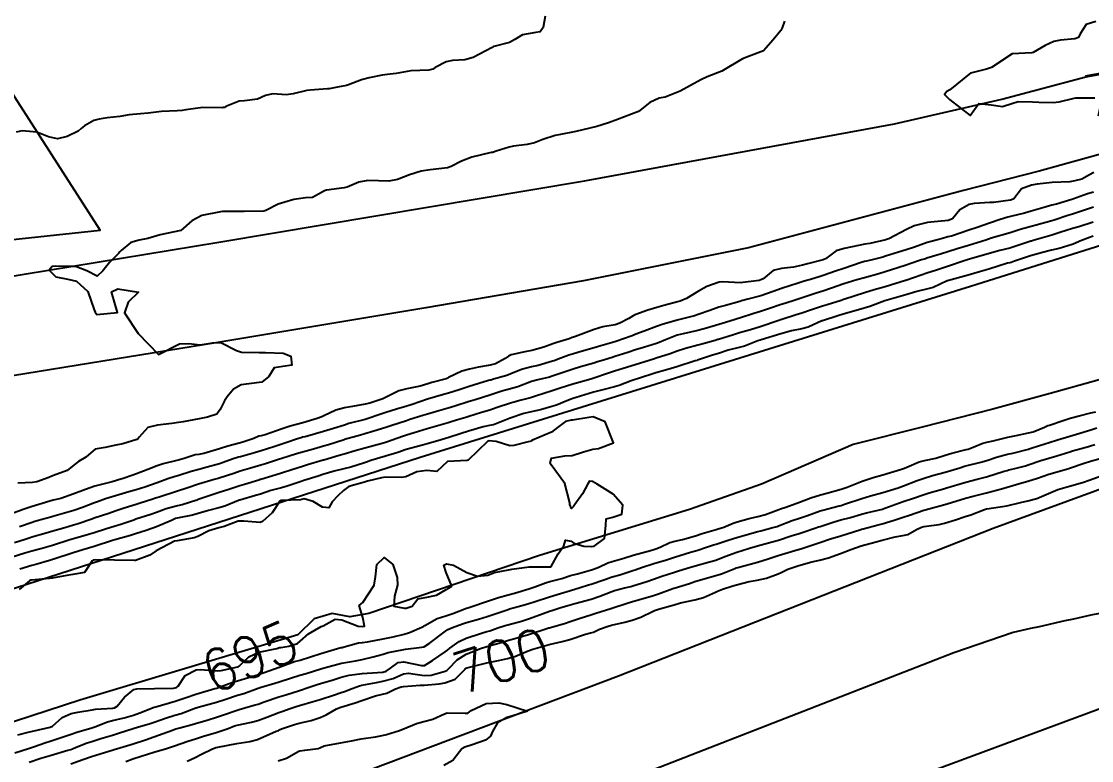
# Model space of a CAD drawing. Header units: metres. Extents: x 298520 to 308411, y 7433745 to 7450750.
# Drawn here: x 305708.8 to 305812, y 7435766.8 to 7435838.2 of the extents above; entities that cross this region are included whole.
import ezdxf
from ezdxf.enums import TextEntityAlignment as Align

# ---------------------------------------------------------------- set-up
doc = ezdxf.new("R2010")
doc.units = ezdxf.units.M
doc.header["$LTSCALE"] = 10
for name, color, linetype in [('Area Verde e Lazer', 94, 'Continuous'), ('Cotas', 45, 'Continuous'), ('Curvas de Nivel 1m', 11, 'Continuous'), ('Curvas de Nivel 5m', 15, 'Continuous'), ('Hidrografia', 140, 'Continuous'), ('Vias Primárias', 230, 'Continuous')]:
    doc.layers.add(name, color=color, linetype=linetype)
doc.styles.add('Style-STANDARD', font='STANDARD.shx')

msp = doc.modelspace()

# ---------------------------------------------------------------- linework, layer by layer
at = {"layer": 'Area Verde e Lazer', "elevation": 702.91}
msp.add_lwpolyline([(305644.94, 7435816.55), (305654.62, 7435816.33), (305663.85, 7435814.96), (305677.85, 7435813.83), (305693.83, 7435815.61), (305716.4, 7435818.03), (305701.3, 7435841.55), (305664.92, 7435880.08), (305628.77, 7435919.2)], dxfattribs=at)
at = {"layer": 'Curvas de Nivel 1m', "flags": 128}
for points, elevation in [([(305759.34, 7435838.67), (305759.15, 7435837.57), (305758.84, 7435837.15), (305758.42, 7435837.09), (305757.14, 7435836.87), (305756.4, 7435836.41), (305755.9, 7435836.12), (305754.39, 7435835.74), (305754.32, 7435835.7), (305754.21, 7435835.63), (305752.38, 7435834.68), (305751.58, 7435834.47), (305750.38, 7435834.39), (305749.79, 7435834.27), (305748.72, 7435833.7), (305748.5, 7435833.57), (305748.37, 7435833.51), (305748.12, 7435833.45), (305746.37, 7435833.38), (305744.97, 7435833.14), (305744.37, 7435833.08), (305743.6, 7435832.99), (305742.36, 7435832.71), (305741.63, 7435832.52), (305740.36, 7435832.05), (305740.17, 7435831.99), (305739.31, 7435831.81), (305738.5, 7435831.67), (305738.35, 7435831.65), (305736.67, 7435831.52), (305736.35, 7435831.48), (305735.04, 7435831.16), (305734.34, 7435831.09), (305733.05, 7435831.18), (305732.34, 7435831.01), (305731.59, 7435830.66), (305730.33, 7435830.51), (305729.81, 7435830.45), (305728.52, 7435829.94), (305728.39, 7435829.87), (305728.32, 7435829.84), (305728.21, 7435829.83), (305726.32, 7435829.84), (305724.68, 7435829.62), (305724.32, 7435829.56), (305723.84, 7435829.52), (305722.32, 7435829.47), (305721.04, 7435829.31), (305720.31, 7435829.25), (305719.22, 7435829.15), (305718.31, 7435829), (305717.08, 7435828.85), (305716.31, 7435828.74), (305715.8, 7435828.6), (305714.9, 7435828.1), (305714.59, 7435827.82), (305714.3, 7435827.57), (305713.22, 7435827.06), (305712.29, 7435826.83), (305711.43, 7435827.01), (305710.3, 7435827.48), (305708.88, 7435827.59), (305708.3, 7435827.46)], 702), ([(305782.43, 7435838.18), (305782.19, 7435837.54), (305782.06, 7435837.3), (305781.32, 7435836.4), (305780.39, 7435835.32), (305778.94, 7435834.78), (305778.38, 7435834.55), (305776.37, 7435833.37), (305774.95, 7435832.8), (305774.36, 7435832.52), (305772.35, 7435831.42), (305770.92, 7435830.86), (305770.34, 7435830.74), (305769.43, 7435830.35), (305768.32, 7435829.46), (305766.32, 7435828.71), (305765.43, 7435828.38), (305764.31, 7435828.02), (305762.3, 7435827.54), (305760.64, 7435827.22), (305760.3, 7435827.14), (305759.1, 7435826.76), (305758.29, 7435826.44), (305757.61, 7435826.27), (305756.28, 7435826.12), (305755.85, 7435826.04), (305754.59, 7435825.63), (305754.36, 7435825.54), (305754.27, 7435825.52), (305754.13, 7435825.5), (305752.27, 7435825.07), (305751.26, 7435824.68), (305750.26, 7435824.15), (305749.9, 7435824.04), (305748.25, 7435823.85), (305747.38, 7435823.71), (305746.25, 7435823.37), (305745.09, 7435822.89), (305744.24, 7435822.74), (305743.27, 7435822.79), (305742.24, 7435822.81), (305741.37, 7435822.66), (305740.24, 7435822.17), (305739.95, 7435822.09), (305738.23, 7435821.88), (305738.04, 7435821.82), (305736.88, 7435821.18), (305736.22, 7435821.15), (305735.09, 7435820.99), (305734.22, 7435820.71), (305733.58, 7435820.51), (305732.4, 7435819.9), (305732.2, 7435819.85), (305730.3, 7435819.82), (305730.2, 7435819.82), (305728.32, 7435819.82), (305728.2, 7435819.81), (305728.03, 7435819.77), (305726.2, 7435819.43), (305725.24, 7435818.93), (305724.18, 7435817.99), (305722.18, 7435817.57), (305720.99, 7435817.21), (305720.17, 7435817.05), (305719.38, 7435816.84), (305718.42, 7435816.06), (305718.3, 7435815.92), (305718.16, 7435815.77), (305717.32, 7435814.9), (305716.68, 7435814.08), (305716.13, 7435813.59), (305715.12, 7435814.1), (305714.14, 7435814.48), (305713.75, 7435814.51), (305712.14, 7435814.55), (305711.77, 7435814.51), (305711.48, 7435814.15), (305712.13, 7435813.5), (305713.3, 7435813.3), (305714.12, 7435813.1), (305715.21, 7435812.1), (305715.84, 7435810.34), (305715.91, 7435810.09), (305716.08, 7435809.89), (305718.08, 7435810.06), (305717.51, 7435812.07), (305718.12, 7435812.36), (305720.11, 7435812.04), (305719.1, 7435811.05), (305718.75, 7435810.05), (305720.06, 7435808.04), (305722.04, 7435806.02), (305724.05, 7435807.06), (305724.96, 7435807.07), (305726.05, 7435806.95), (305727.23, 7435807.13), (305728.06, 7435807.18), (305729.57, 7435806.4), (305730.05, 7435806.24), (305731.74, 7435806.21), (305732.05, 7435806.2), (305732.36, 7435806.21), (305734.05, 7435806.15), (305734.8, 7435805.86), (305734.9, 7435804.99), (305734.03, 7435804.87), (305733.18, 7435804.73), (305732.68, 7435803.89), (305732.01, 7435803.33), (305730.75, 7435803.17), (305730, 7435803.08), (305729.27, 7435802.66), (305728.65, 7435801.93), (305728.39, 7435801.53), (305727.97, 7435800.7), (305727.66, 7435800.26), (305726.77, 7435799.96), (305725.96, 7435799.79), (305724.42, 7435799.52), (305723.96, 7435799.46), (305723.32, 7435799.37), (305721.95, 7435799.21), (305721.02, 7435798.96), (305720.17, 7435798.04), (305720.06, 7435797.92), (305719.94, 7435797.81), (305718.6, 7435797.39), (305717.93, 7435797.25), (305716.89, 7435797.04), (305715.93, 7435796.89), (305715.51, 7435796.51), (305715.04, 7435796.1), (305714.32, 7435795.7), (305713.91, 7435795.38), (305713.21, 7435794.81), (305711.9, 7435794.33), (305711.76, 7435794.28), (305711.47, 7435794.14), (305710.31, 7435793.73), (305709.89, 7435793.67), (305708.45, 7435793.61)], 701), ([(305812.24, 7435821.67), (305811.66, 7435821.52), (305810.23, 7435821), (305810.13, 7435820.96), (305808.67, 7435820.54), (305808.22, 7435820.42), (305807.11, 7435820.11), (305806.22, 7435819.85), (305805.56, 7435819.67), (305804.21, 7435819.33), (305803.97, 7435819.27), (305803.23, 7435819.04), (305802.2, 7435818.7), (305800.99, 7435818.28), (305800.19, 7435818), (305798.53, 7435817.45), (305798.19, 7435817.36), (305797.98, 7435817.31), (305797.29, 7435817.12), (305796.43, 7435816.88), (305796.18, 7435816.81), (305794.95, 7435816.36), (305794.17, 7435816.12), (305793.42, 7435815.9), (305792.16, 7435815.49), (305791.92, 7435815.42), (305791.01, 7435815.19), (305790.32, 7435815.03), (305790.15, 7435814.98), (305789.82, 7435814.88), (305788.14, 7435814.32), (305787.33, 7435814.05), (305786.14, 7435813.64), (305785.85, 7435813.54), (305784.92, 7435813.26), (305784.32, 7435813.08), (305784.13, 7435813.02), (305783.75, 7435812.9), (305782.12, 7435812.37), (305781.33, 7435812.09), (305780.12, 7435811.69), (305778.87, 7435811.34), (305778.28, 7435811.18), (305778.11, 7435811.13), (305776.72, 7435810.75), (305776.1, 7435810.57), (305775.21, 7435810.27), (305774.09, 7435809.86), (305773.74, 7435809.75), (305772.45, 7435809.41), (305772.08, 7435809.32), (305770.61, 7435808.9), (305770.08, 7435808.71), (305768.88, 7435808.26), (305768.07, 7435807.97), (305767.71, 7435807.83), (305766.79, 7435807.48), (305766.25, 7435807.3), (305766.06, 7435807.24), (305764.71, 7435806.84), (305764.05, 7435806.65), (305762.82, 7435806.29), (305762.05, 7435806.09), (305761.63, 7435805.96), (305760.58, 7435805.55), (305760.19, 7435805.41), (305760.04, 7435805.36), (305758.65, 7435804.96), (305758.03, 7435804.81), (305757.06, 7435804.56), (305756.02, 7435804.16), (305755.63, 7435804), (305754.36, 7435803.63), (305754.09, 7435803.55), (305754.01, 7435803.53), (305753.87, 7435803.49), (305752.01, 7435802.94), (305751.05, 7435802.62), (305750, 7435802.28), (305749.54, 7435802.14), (305747.99, 7435801.7), (305746.5, 7435801.2), (305745.98, 7435801.04), (305744.99, 7435800.73), (305743.97, 7435800.41), (305743.48, 7435800.25), (305742.08, 7435799.78), (305741.96, 7435799.74), (305740.41, 7435799.35), (305739.96, 7435799.21), (305738.9, 7435798.86), (305737.95, 7435798.57), (305736.18, 7435798.08), (305735.94, 7435798.02), (305735.81, 7435797.98), (305735.44, 7435797.86), (305734.32, 7435797.48), (305733.94, 7435797.36), (305733.16, 7435797.11), (305731.93, 7435796.71), (305731.31, 7435796.53), (305729.93, 7435796.15), (305729.75, 7435796.1), (305729.25, 7435795.93), (305728.27, 7435795.59), (305727.92, 7435795.47), (305726.74, 7435795.13), (305725.91, 7435794.9), (305725.17, 7435794.71), (305723.9, 7435794.32), (305723.65, 7435794.24), (305722.95, 7435794), (305721.89, 7435793.64), (305720.7, 7435793.22), (305719.88, 7435792.95), (305719.17, 7435792.75), (305717.88, 7435792.38), (305716.93, 7435792.07), (305716.15, 7435791.81), (305715.87, 7435791.71), (305714.7, 7435791.26), (305713.86, 7435790.97), (305713.19, 7435790.78), (305711.85, 7435790.39), (305711.65, 7435790.33), (305711.03, 7435790.15), (305710.11, 7435789.89), (305709.84, 7435789.81), (305708.63, 7435789.38)], 699), ([(305812.22, 7435820.24), (305811.26, 7435819.91), (305810.21, 7435819.57), (305809.75, 7435819.42), (305808.44, 7435818.99), (305808.2, 7435818.91), (305806.71, 7435818.5), (305806.2, 7435818.36), (305805.15, 7435818.07), (305804.19, 7435817.77), (305802.36, 7435817.23), (305802.18, 7435817.18), (305802.1, 7435817.15), (305801.83, 7435817.06), (305800.58, 7435816.67), (305800.18, 7435816.55), (305799.06, 7435816.2), (305798.16, 7435815.91), (305797.55, 7435815.72), (305796.16, 7435815.31), (305796.02, 7435815.26), (305795.64, 7435815.14), (305794.52, 7435814.77), (305794.15, 7435814.64), (305793.36, 7435814.38), (305792.14, 7435813.98), (305791.52, 7435813.8), (305790.14, 7435813.42), (305789.41, 7435813.21), (305788.13, 7435812.82), (305786.96, 7435812.41), (305786.12, 7435812.12), (305785.46, 7435811.92), (305784.11, 7435811.47), (305783.53, 7435811.28), (305782.46, 7435810.94), (305782.11, 7435810.83), (305780.96, 7435810.45), (305780.1, 7435810.16), (305779.47, 7435809.96), (305778.09, 7435809.52), (305777.96, 7435809.48), (305777.56, 7435809.36), (305776.42, 7435809.02), (305776.08, 7435808.92), (305774.9, 7435808.56), (305774.07, 7435808.34), (305772.66, 7435808), (305772.07, 7435807.87), (305771.73, 7435807.76), (305770.94, 7435807.43), (305770.32, 7435807.17), (305770.06, 7435807.08), (305768.81, 7435806.7), (305768.05, 7435806.46), (305767.3, 7435806.22), (305766.04, 7435805.81), (305765.8, 7435805.73), (305765.05, 7435805.5), (305764.29, 7435805.26), (305764.04, 7435805.18), (305762.75, 7435804.81), (305762.03, 7435804.59), (305761.25, 7435804.33), (305760.02, 7435803.92), (305759.74, 7435803.84), (305758.62, 7435803.58), (305758.01, 7435803.4), (305756.7, 7435802.91), (305756, 7435802.7), (305755.16, 7435802.46), (305754, 7435802.1), (305752.57, 7435801.65), (305752.13, 7435801.52), (305751.99, 7435801.47), (305750.62, 7435801.03), (305749.98, 7435800.84), (305749.08, 7435800.59), (305747.97, 7435800.27), (305747.54, 7435800.13), (305746.29, 7435799.73), (305745.96, 7435799.62), (305744.53, 7435799.17), (305743.96, 7435798.98), (305742.79, 7435798.61), (305741.95, 7435798.35), (305741.51, 7435798.22), (305739.99, 7435797.8), (305739.95, 7435797.79), (305738.44, 7435797.31), (305737.94, 7435797.16), (305736.99, 7435796.89), (305735.93, 7435796.6), (305735.36, 7435796.43), (305733.92, 7435795.98), (305733.6, 7435795.87), (305732.34, 7435795.47), (305731.91, 7435795.34), (305730.81, 7435795.02), (305729.91, 7435794.74), (305729.29, 7435794.54), (305727.9, 7435794.09), (305727.78, 7435794.06), (305727.39, 7435793.95), (305725.89, 7435793.49), (305724.76, 7435793.11), (305723.88, 7435792.81), (305722.11, 7435792.25), (305721.87, 7435792.18), (305721.76, 7435792.14), (305721.4, 7435792.02), (305720.25, 7435791.65), (305719.87, 7435791.53), (305718.72, 7435791.19), (305717.86, 7435790.89), (305717.25, 7435790.67), (305715.84, 7435790.21), (305715.76, 7435790.18), (305715.52, 7435790.09), (305714.27, 7435789.67), (305713.84, 7435789.53), (305712.99, 7435789.28), (305711.83, 7435788.95), (305711.2, 7435788.78), (305709.83, 7435788.38), (305709.66, 7435788.33), (305709.18, 7435788.17), (305708.16, 7435787.83)], 698), ([(305812.2, 7435818.8), (305810.8, 7435818.35), (305810.19, 7435818.16), (305808.99, 7435817.78), (305808.19, 7435817.53), (305807.77, 7435817.41), (305806.4, 7435817.01), (305806.24, 7435816.96), (305806.18, 7435816.94), (305804.74, 7435816.46), (305804.17, 7435816.29), (305803.18, 7435816.04), (305802.16, 7435815.75), (305801.63, 7435815.6), (305800.15, 7435815.19), (305800.07, 7435815.16), (305799.86, 7435815.08), (305798.15, 7435814.51), (305797.09, 7435814.17), (305796.14, 7435813.85), (305795.61, 7435813.67), (305794.13, 7435813.16), (305794.1, 7435813.15), (305792.13, 7435812.56), (305791.06, 7435812.26), (305790.12, 7435811.98), (305788.23, 7435811.35), (305788.11, 7435811.31), (305788.06, 7435811.29), (305787.89, 7435811.23), (305786.54, 7435810.81), (305786.1, 7435810.67), (305785.03, 7435810.33), (305784.09, 7435810.01), (305783.54, 7435809.83), (305782.08, 7435809.37), (305782.03, 7435809.35), (305781.87, 7435809.3), (305780.08, 7435808.7), (305779.15, 7435808.41), (305778.07, 7435808.09), (305777.5, 7435807.92), (305776.06, 7435807.47), (305775.99, 7435807.45), (305775.72, 7435807.37), (305774.43, 7435807.01), (305774.06, 7435806.91), (305772.86, 7435806.6), (305772.05, 7435806.34), (305771.38, 7435806.09), (305770.04, 7435805.65), (305769.87, 7435805.6), (305769.37, 7435805.45), (305768.03, 7435805.03), (305766.85, 7435804.66), (305766.02, 7435804.4), (305765.34, 7435804.18), (305764.02, 7435803.73), (305763.85, 7435803.68), (305763.3, 7435803.52), (305762.01, 7435803.14), (305760.79, 7435802.76), (305760, 7435802.5), (305758.41, 7435802), (305758, 7435801.87), (305757.78, 7435801.81), (305757.01, 7435801.6), (305756.21, 7435801.39), (305755.99, 7435801.32), (305754.71, 7435800.89), (305753.98, 7435800.65), (305753.2, 7435800.41), (305751.97, 7435800.04), (305751.68, 7435799.95), (305750.77, 7435799.67), (305750.16, 7435799.48), (305749.96, 7435799.42), (305748.62, 7435799.03), (305747.95, 7435798.84), (305746.7, 7435798.47), (305745.95, 7435798.24), (305745.57, 7435798.11), (305744.56, 7435797.74), (305744.11, 7435797.58), (305743.94, 7435797.53), (305743.62, 7435797.43), (305741.93, 7435796.97), (305741.01, 7435796.72), (305739.93, 7435796.4), (305739.47, 7435796.26), (305737.97, 7435795.82), (305737.93, 7435795.81), (305736.4, 7435795.36), (305735.91, 7435795.21), (305734.88, 7435794.88), (305733.9, 7435794.57), (305733.37, 7435794.4), (305731.89, 7435793.95), (305731.85, 7435793.94), (305731.72, 7435793.9), (305730.33, 7435793.47), (305729.89, 7435793.34), (305728.81, 7435793), (305727.88, 7435792.69), (305725.96, 7435792.06), (305725.87, 7435792.03), (305725.83, 7435792.01), (305725.72, 7435791.97), (305724.33, 7435791.52), (305723.86, 7435791.4), (305722.76, 7435791.11), (305721.85, 7435790.77), (305721.3, 7435790.57), (305719.84, 7435790.11), (305719.79, 7435790.09), (305719.64, 7435790.04), (305718.3, 7435789.59), (305717.84, 7435789.44), (305716.91, 7435789.15), (305715.83, 7435788.81), (305715.28, 7435788.64), (305713.82, 7435788.22), (305713.48, 7435788.12), (305711.82, 7435787.59), (305710.69, 7435787.27), (305709.81, 7435787.04), (305709.14, 7435786.84), (305707.81, 7435786.42)], 697), ([(305812.19, 7435817.43), (305811.83, 7435817.3), (305810.9, 7435816.95), (305810.41, 7435816.73), (305810.18, 7435816.63), (305808.91, 7435816.24), (305808.17, 7435816.08), (305807.29, 7435815.87), (305806.16, 7435815.54), (305805.76, 7435815.41), (305804.6, 7435815.03), (305804.28, 7435814.9), (305804.15, 7435814.87), (305803.94, 7435814.83), (305802.14, 7435814.26), (305801.23, 7435813.98), (305800.14, 7435813.66), (305798.15, 7435813.13), (305798.13, 7435813.12), (305798.1, 7435813.11), (305796.76, 7435812.49), (305796.12, 7435812.32), (305795.18, 7435812.09), (305794.12, 7435811.78), (305792.11, 7435811.18), (305790.65, 7435810.65), (305790.1, 7435810.48), (305789.12, 7435810.19), (305788.09, 7435809.91), (305787.56, 7435809.76), (305786.08, 7435809.28), (305786.06, 7435809.27), (305786.02, 7435809.25), (305784.7, 7435808.65), (305784.08, 7435808.5), (305783.08, 7435808.29), (305782.07, 7435808), (305780.18, 7435807.44), (305780.06, 7435807.4), (305779.86, 7435807.32), (305778.56, 7435806.83), (305778.05, 7435806.7), (305776.99, 7435806.42), (305776.04, 7435806.12), (305775.48, 7435805.94), (305774.03, 7435805.47), (305773.98, 7435805.45), (305773.8, 7435805.39), (305772.03, 7435804.83), (305770.95, 7435804.51), (305770.02, 7435804.24), (305768.23, 7435803.68), (305768.01, 7435803.61), (305767.91, 7435803.58), (305767.62, 7435803.47), (305766.47, 7435803.03), (305766.01, 7435802.9), (305764.89, 7435802.62), (305764, 7435802.39), (305762.33, 7435801.87), (305762, 7435801.76), (305761.83, 7435801.71), (305761.41, 7435801.55), (305760.42, 7435801.12), (305759.98, 7435800.99), (305758.87, 7435800.69), (305757.98, 7435800.49), (305757.26, 7435800.31), (305755.97, 7435799.86), (305755.78, 7435799.8), (305755.31, 7435799.62), (305754.35, 7435799.23), (305753.96, 7435799.15), (305753.35, 7435799.03), (305751.95, 7435798.62), (305751.22, 7435798.39), (305749.95, 7435797.97), (305749.72, 7435797.91), (305748.99, 7435797.69), (305747.94, 7435797.38), (305747.5, 7435797.27), (305745.93, 7435796.83), (305745.11, 7435796.56), (305743.93, 7435796.2), (305742.53, 7435795.77), (305742.09, 7435795.61), (305741.92, 7435795.55), (305740.58, 7435795.13), (305739.91, 7435794.98), (305738.97, 7435794.75), (305737.9, 7435794.42), (305737.45, 7435794.28), (305736.04, 7435793.85), (305735.89, 7435793.8), (305734.45, 7435793.31), (305733.89, 7435793.16), (305732.88, 7435792.88), (305731.88, 7435792.55), (305731.38, 7435792.41), (305729.87, 7435791.97), (305729.83, 7435791.96), (305729.74, 7435791.92), (305728.43, 7435791.37), (305727.86, 7435791.21), (305726.87, 7435790.95), (305725.85, 7435790.66), (305725.31, 7435790.52), (305723.85, 7435790.22), (305723.67, 7435790.17), (305723.28, 7435790), (305721.84, 7435789.39), (305720.83, 7435789.03), (305719.83, 7435788.72), (305719.32, 7435788.56), (305717.82, 7435788.13), (305717.6, 7435788.06), (305715.82, 7435787.49), (305714.75, 7435787.17), (305713.81, 7435786.87), (305711.93, 7435786.26), (305711.8, 7435786.22), (305711.74, 7435786.2), (305711.52, 7435786.14), (305710.19, 7435785.76), (305709.8, 7435785.65), (305708.65, 7435785.31)], 696), ([(305708.18, 7435767.57), (305709.58, 7435768.03), (305709.68, 7435768.06), (305709.97, 7435768.16), (305711.16, 7435768.57), (305711.59, 7435768.7), (305712.44, 7435768.98), (305713.6, 7435769.37), (305714.15, 7435769.55), (305715.6, 7435769.98), (305715.89, 7435770.09), (305717.12, 7435770.56), (305717.61, 7435770.68), (305718.72, 7435770.94), (305719.62, 7435771.22), (305720.23, 7435771.43), (305721.63, 7435771.98), (305721.66, 7435771.99), (305721.77, 7435772.02), (305723.64, 7435772.56), (305724.71, 7435772.91), (305725.65, 7435773.22), (305727.48, 7435773.77), (305727.65, 7435773.82), (305727.97, 7435773.94), (305729.19, 7435774.39), (305729.66, 7435774.53), (305730.72, 7435774.85), (305731.67, 7435775.14), (305732.24, 7435775.33), (305733.68, 7435775.84), (305733.7, 7435775.85), (305733.76, 7435775.87), (305735.16, 7435776.38), (305735.69, 7435776.52), (305736.71, 7435776.82), (305737.7, 7435777.15), (305739.62, 7435777.72), (305739.7, 7435777.74), (305739.75, 7435777.75), (305739.93, 7435777.8), (305741.32, 7435778.17), (305741.71, 7435778.22), (305742.21, 7435778.27), (305743.71, 7435778.56), (305744.68, 7435778.77), (305745.72, 7435779.03), (305746.25, 7435779.19), (305747.45, 7435779.71), (305747.63, 7435779.8), (305747.73, 7435779.86), (305748.9, 7435780.52), (305749.74, 7435780.8), (305750.41, 7435781.01), (305751.75, 7435781.52), (305751.86, 7435781.55), (305752.17, 7435781.65), (305753.76, 7435782.2), (305754.83, 7435782.56), (305755.77, 7435782.82), (305756.38, 7435782.99), (305757.77, 7435783.39), (305758.33, 7435783.58), (305759.37, 7435783.98), (305759.78, 7435784.09), (305760.93, 7435784.4), (305761.79, 7435784.67), (305762.46, 7435784.86), (305763.8, 7435785.23), (305764.01, 7435785.3), (305764.5, 7435785.5), (305765.39, 7435785.91), (305765.81, 7435786.05), (305766.92, 7435786.37), (305767.81, 7435786.64), (305769.48, 7435787.11), (305769.82, 7435787.21), (305770, 7435787.26), (305770.42, 7435787.43), (305771.37, 7435787.88), (305771.83, 7435787.99), (305772.57, 7435788.15), (305773.83, 7435788.52), (305774.49, 7435788.73), (305775.84, 7435789.12), (305776.03, 7435789.18), (305776.56, 7435789.36), (305777.46, 7435789.74), (305777.85, 7435789.87), (305779, 7435790.18), (305779.86, 7435790.38), (305780.59, 7435790.58), (305781.87, 7435791.06), (305782.04, 7435791.12), (305782.56, 7435791.29), (305783.88, 7435791.77), (305784.95, 7435792.19), (305785.89, 7435792.48), (305786.49, 7435792.64), (305787.89, 7435793.03), (305788.45, 7435793.22), (305789.9, 7435793.79), (305790.96, 7435794.13), (305791.91, 7435794.4), (305793.71, 7435794.95), (305793.91, 7435795.02), (305794.01, 7435795.05), (305794.23, 7435795.15), (305795.4, 7435795.65), (305795.92, 7435795.77), (305797.03, 7435796.02), (305797.93, 7435796.3), (305798.55, 7435796.49), (305799.94, 7435796.84), (305800.13, 7435796.89), (305800.62, 7435797.07), (305801.56, 7435797.45), (305801.95, 7435797.54), (305802.56, 7435797.67), (305803.95, 7435798.03), (305804.76, 7435798.21), (305805.96, 7435798.44), (305806.41, 7435798.55), (305807.49, 7435798.99), (305807.81, 7435799.15), (305807.97, 7435799.21), (305809.3, 7435799.64), (305809.98, 7435799.86), (305810.83, 7435800.11), (305811.98, 7435800.37), (305812.44, 7435800.47)], 696), ([(305709.57, 7435766.67), (305710.68, 7435767.04), (305711.57, 7435767.32), (305713.29, 7435767.82), (305713.58, 7435767.9), (305713.73, 7435767.96), (305714.1, 7435768.1), (305715.15, 7435768.53), (305715.59, 7435768.67), (305716.47, 7435768.96), (305717.6, 7435769.29), (305718.18, 7435769.47), (305719.6, 7435769.91), (305719.7, 7435769.94), (305720.01, 7435770.04), (305721.22, 7435770.41), (305721.61, 7435770.54), (305722.7, 7435770.92), (305723.62, 7435771.2), (305724.22, 7435771.38), (305725.63, 7435771.91), (305725.68, 7435771.92), (305725.85, 7435771.97), (305727.64, 7435772.47), (305728.42, 7435772.71), (305729.64, 7435773.12), (305730.25, 7435773.31), (305731.65, 7435773.81), (305731.94, 7435773.9), (305733.26, 7435774.28), (305733.66, 7435774.41), (305734.77, 7435774.76), (305735.67, 7435775.05), (305736.28, 7435775.24), (305737.68, 7435775.69), (305737.79, 7435775.72), (305738.13, 7435775.82), (305739.69, 7435776.22), (305741.03, 7435776.45), (305741.69, 7435776.58), (305742.75, 7435776.82), (305743.7, 7435777.08), (305744.19, 7435777.25), (305745.7, 7435777.54), (305745.87, 7435777.56), (305747.17, 7435777.72), (305747.63, 7435777.79), (305747.7, 7435777.82), (305748.14, 7435778.13), (305749.72, 7435779.32), (305749.94, 7435779.46), (305750.39, 7435779.67), (305751.36, 7435780.03), (305751.73, 7435780.15), (305752.9, 7435780.47), (305753.74, 7435780.72), (305754.42, 7435780.95), (305755.75, 7435781.41), (305755.9, 7435781.46), (305756.39, 7435781.6), (305757.45, 7435781.9), (305757.76, 7435781.99), (305758.36, 7435782.18), (305759.76, 7435782.63), (305760.48, 7435782.84), (305761.77, 7435783.24), (305762.71, 7435783.53), (305763.51, 7435783.78), (305763.78, 7435783.86), (305765, 7435784.28), (305765.79, 7435784.54), (305766.52, 7435784.76), (305767.8, 7435785.17), (305768.02, 7435785.24), (305768.62, 7435785.46), (305769.81, 7435785.84), (305771.03, 7435786.21), (305771.81, 7435786.45), (305773.36, 7435786.94), (305773.82, 7435787.07), (305774.07, 7435787.14), (305774.8, 7435787.38), (305775.57, 7435787.63), (305775.83, 7435787.71), (305777.07, 7435788.12), (305777.83, 7435788.35), (305779.27, 7435788.76), (305779.84, 7435788.92), (305780.15, 7435789.01), (305781.29, 7435789.31), (305781.72, 7435789.43), (305781.85, 7435789.47), (305783.15, 7435789.98), (305783.86, 7435790.21), (305784.65, 7435790.48), (305785.87, 7435790.92), (305786.12, 7435791), (305787.08, 7435791.24), (305787.7, 7435791.4), (305787.88, 7435791.45), (305788.22, 7435791.57), (305789.88, 7435792.12), (305790.72, 7435792.36), (305791.89, 7435792.7), (305793.37, 7435793.16), (305793.89, 7435793.35), (305795.2, 7435793.84), (305795.9, 7435794.09), (305796.7, 7435794.33), (305797.91, 7435794.66), (305799.33, 7435795.09), (305799.77, 7435795.23), (305799.92, 7435795.27), (305801.36, 7435795.63), (305801.92, 7435795.8), (305802.88, 7435796.1), (305803.93, 7435796.38), (305804.46, 7435796.5), (305805.94, 7435796.89), (305806.03, 7435796.92), (305806.31, 7435797.01), (305807.54, 7435797.4), (305807.95, 7435797.53), (305808.75, 7435797.77), (305809.95, 7435798.13), (305810.59, 7435798.32), (305811.96, 7435798.75), (305812.54, 7435798.93)], 697), ([(305713.57, 7435766.52), (305714.74, 7435766.93), (305715.57, 7435767.22), (305717.24, 7435767.73), (305717.58, 7435767.82), (305717.76, 7435767.88), (305718.31, 7435768.05), (305719.28, 7435768.35), (305719.59, 7435768.45), (305720.79, 7435768.83), (305721.59, 7435769.11), (305723.37, 7435769.77), (305723.6, 7435769.85), (305723.71, 7435769.88), (305724.08, 7435769.99), (305725.27, 7435770.31), (305725.61, 7435770.41), (305726.81, 7435770.76), (305727.62, 7435771.01), (305728.32, 7435771.25), (305729.63, 7435771.7), (305729.8, 7435771.75), (305730.37, 7435771.91), (305731.35, 7435772.19), (305731.64, 7435772.28), (305732.22, 7435772.48), (305733.64, 7435772.96), (305734.32, 7435773.18), (305735.65, 7435773.6), (305735.84, 7435773.66), (305736.39, 7435773.84), (305737.34, 7435774.15), (305737.66, 7435774.26), (305738.87, 7435774.6), (305739.67, 7435774.86), (305740.42, 7435775.05), (305741.67, 7435775.23), (305742.17, 7435775.27), (305743.68, 7435775.37), (305743.98, 7435775.45), (305744.42, 7435775.74), (305745.14, 7435776.28), (305745.69, 7435776.36), (305747.41, 7435775.99), (305747.69, 7435776.01), (305748.48, 7435776.49), (305749.7, 7435777.31), (305749.91, 7435777.47), (305750.15, 7435777.68), (305751.05, 7435778.33), (305751.71, 7435778.65), (305753.19, 7435779.11), (305753.72, 7435779.28), (305753.99, 7435779.36), (305754.78, 7435779.62), (305755.48, 7435779.85), (305755.73, 7435779.93), (305757.04, 7435780.29), (305757.74, 7435780.5), (305758.54, 7435780.78), (305759.75, 7435781.23), (305759.99, 7435781.31), (305760.75, 7435781.55), (305761.52, 7435781.78), (305761.76, 7435781.84), (305762.2, 7435781.98), (305763.76, 7435782.41), (305764.59, 7435782.68), (305765.77, 7435783.14), (305766.03, 7435783.23), (305766.99, 7435783.48), (305767.61, 7435783.63), (305767.78, 7435783.68), (305769.14, 7435784.1), (305769.79, 7435784.32), (305770.6, 7435784.62), (305771.8, 7435785), (305772.11, 7435785.1), (305773.02, 7435785.4), (305773.81, 7435785.63), (305775.2, 7435785.99), (305775.81, 7435786.18), (305776.66, 7435786.51), (305777.82, 7435786.94), (305779.04, 7435787.33), (305779.83, 7435787.56), (305781.22, 7435787.92), (305781.83, 7435788.1), (305783.05, 7435788.5), (305783.84, 7435788.74), (305784.23, 7435788.87), (305785.34, 7435789.26), (305785.71, 7435789.38), (305785.85, 7435789.43), (305787.22, 7435789.87), (305787.86, 7435790.05), (305788.79, 7435790.29), (305789.86, 7435790.6), (305790.34, 7435790.73), (305791.87, 7435791.09), (305791.94, 7435791.11), (305792.11, 7435791.18), (305793.88, 7435791.82), (305794.86, 7435792.16), (305795.89, 7435792.51), (305796.36, 7435792.65), (305797.89, 7435793.09), (305797.95, 7435793.11), (305799.9, 7435793.69), (305801, 7435793.97), (305801.9, 7435794.22), (305803.62, 7435794.74), (305803.91, 7435794.83), (305804.06, 7435794.88), (305804.64, 7435795.02), (305805.66, 7435795.27), (305805.92, 7435795.35), (305807.14, 7435795.78), (305807.93, 7435796.02), (305808.68, 7435796.23), (305809.94, 7435796.63), (305810.19, 7435796.71), (305811.05, 7435796.95), (305811.75, 7435797.14), (305811.95, 7435797.2), (305812.35, 7435797.33)], 698), ([(305718.87, 7435766.74), (305719.57, 7435766.98), (305720.37, 7435767.24), (305721.58, 7435767.63), (305722.79, 7435768), (305723.59, 7435768.26), (305724.87, 7435768.69), (305725.59, 7435768.93), (305726.39, 7435769.17), (305727.6, 7435769.54), (305728.76, 7435769.93), (305729.37, 7435770.16), (305729.61, 7435770.23), (305730.99, 7435770.53), (305731.61, 7435770.7), (305732.49, 7435771.02), (305733.63, 7435771.46), (305733.92, 7435771.57), (305734.73, 7435771.86), (305735.41, 7435772.08), (305735.64, 7435772.15), (305736.96, 7435772.52), (305737.64, 7435772.73), (305739.01, 7435773.17), (305739.65, 7435773.38), (305739.96, 7435773.49), (305740.73, 7435773.79), (305741.42, 7435774.02), (305741.66, 7435774.09), (305743.05, 7435774.37), (305743.66, 7435774.47), (305744.66, 7435774.74), (305745.68, 7435775.2), (305746.14, 7435775.26), (305747.67, 7435775.02), (305748.32, 7435775.05), (305749.68, 7435775.45), (305749.84, 7435775.52), (305750.01, 7435775.68), (305750.83, 7435776.53), (305751.7, 7435777.09), (305753.1, 7435777.64), (305753.7, 7435777.83), (305755.1, 7435778.22), (305755.71, 7435778.4), (305756.63, 7435778.68), (305757.72, 7435779), (305759.5, 7435779.56), (305759.67, 7435779.62), (305759.72, 7435779.64), (305761.21, 7435780.06), (305761.73, 7435780.23), (305762.7, 7435780.56), (305763.74, 7435780.89), (305764.22, 7435781.04), (305765.66, 7435781.49), (305765.73, 7435781.51), (305765.75, 7435781.52), (305767.23, 7435782.01), (305767.76, 7435782.17), (305768.78, 7435782.47), (305769.77, 7435782.77), (305770.27, 7435782.93), (305771.64, 7435783.42), (305771.74, 7435783.46), (305771.77, 7435783.47), (305773.26, 7435783.92), (305773.78, 7435784.09), (305774.77, 7435784.4), (305775.79, 7435784.67), (305776.33, 7435784.83), (305777.62, 7435785.35), (305777.75, 7435785.41), (305777.8, 7435785.43), (305777.92, 7435785.46), (305779.81, 7435785.97), (305780.83, 7435786.29), (305781.82, 7435786.61), (305783.73, 7435787.18), (305783.82, 7435787.21), (305783.87, 7435787.22), (305784.01, 7435787.27), (305785.36, 7435787.72), (305785.83, 7435787.87), (305786.87, 7435788.21), (305787.84, 7435788.52), (305789.77, 7435789.13), (305789.84, 7435789.15), (305789.88, 7435789.16), (305790.02, 7435789.2), (305791.46, 7435789.57), (305791.85, 7435789.67), (305793.01, 7435790.01), (305793.86, 7435790.3), (305794.49, 7435790.52), (305795.87, 7435790.99), (305795.98, 7435791.02), (305796.34, 7435791.13), (305797.54, 7435791.45), (305797.88, 7435791.55), (305798.52, 7435791.74), (305799.88, 7435792.15), (305800.62, 7435792.34), (305801.89, 7435792.65), (305803.35, 7435793.04), (305803.89, 7435793.2), (305805.3, 7435793.62), (305805.9, 7435793.78), (305806.83, 7435794.08), (305807.91, 7435794.45), (305809.63, 7435794.96), (305809.85, 7435795.02), (305809.91, 7435795.04), (305811.33, 7435795.53), (305811.92, 7435795.71), (305812.87, 7435795.99)], 699), ([(305733.57, 7435766.8), (305734.38, 7435767.06), (305735.58, 7435767.73), (305735.66, 7435767.77), (305736.14, 7435767.84), (305737.42, 7435767.99), (305737.59, 7435768.04), (305738.03, 7435768.26), (305739.59, 7435768.54), (305740.65, 7435768.73), (305741.59, 7435768.91), (305742.96, 7435769.12), (305743.6, 7435769.23), (305744.02, 7435769.33), (305745.28, 7435769.73), (305745.52, 7435769.81), (305745.6, 7435769.84), (305746.93, 7435770.4), (305747.62, 7435770.58), (305748.51, 7435770.81), (305749.63, 7435771.34), (305749.89, 7435771.42), (305751.63, 7435771.4), (305751.87, 7435771.41), (305752.19, 7435771.65), (305753.64, 7435772.34), (305754.86, 7435772.4), (305755.64, 7435772.24), (305757.63, 7435771.59), (305756.11, 7435771.12), (305755.62, 7435770.97), (305754.75, 7435770.48), (305754.26, 7435769.62), (305754.05, 7435769.17), (305753.59, 7435768.78), (305752.28, 7435768.34), (305751.59, 7435768.11), (305751.29, 7435767.96), (305751.06, 7435767.67), (305750.41, 7435766.84), (305749.57, 7435766.35)], 701)]:
    msp.add_lwpolyline(points, dxfattribs=dict(at, elevation=elevation))
at = {"layer": 'Curvas de Nivel 5m', "flags": 128}
for points, elevation in [([(305812.44, 7435838.15), (305811.52, 7435837.87), (305810.95, 7435836.95), (305810.77, 7435836.61), (305810.42, 7435836.48), (305809.05, 7435836.35), (305808.41, 7435836.22), (305807.56, 7435835.85), (305806.4, 7435835.16), (305806.28, 7435835.12), (305804.39, 7435835.03), (305802.38, 7435833.73), (305801.91, 7435833.54), (305800.37, 7435833.17), (305800.22, 7435833.08), (305798.36, 7435831.56), (305798.08, 7435831.39), (305797.86, 7435831.11), (305798.35, 7435830.62), (305800.32, 7435829.08), (305801.17, 7435830.24), (305802.34, 7435830.1), (305803.44, 7435829.94), (305804.34, 7435830.25), (305804.95, 7435830.42), (305806.34, 7435830.39), (305806.96, 7435830.38), (305808.34, 7435830.35), (305808.92, 7435830.4), (305810.35, 7435830.76), (305810.53, 7435830.78), (305812.35, 7435830.78)], 700), ([(305812.26, 7435823.58), (305811.83, 7435823.37), (305811.11, 7435822.95), (305810.43, 7435822.78), (305810.25, 7435822.74), (305809.95, 7435822.67), (305808.25, 7435822.61), (305806.79, 7435822.46), (305806.25, 7435822.36), (305805.27, 7435821.99), (305804.54, 7435821.03), (305804.33, 7435820.93), (305804.23, 7435820.91), (305802.58, 7435820.7), (305802.23, 7435820.67), (305800.7, 7435820.6), (305800.22, 7435820.5), (305799.34, 7435819.97), (305798.64, 7435819.1), (305798.2, 7435818.95), (305796.53, 7435818.79), (305796.2, 7435818.75), (305794.92, 7435818.42), (305794.19, 7435818.09), (305792.47, 7435817.18), (305792.26, 7435817.1), (305792.18, 7435817.09), (305790.64, 7435816.73), (305790.17, 7435816.65), (305788.96, 7435816.42), (305788.17, 7435816.24), (305787.39, 7435816.01), (305786.37, 7435815.25), (305786.22, 7435815.18), (305786.15, 7435815.16), (305784.64, 7435814.78), (305784.15, 7435814.64), (305783.29, 7435814.43), (305782.14, 7435814.33), (305781.33, 7435814.12), (305780.35, 7435813.32), (305780.21, 7435813.24), (305780.13, 7435813.21), (305779.98, 7435813.17), (305778.13, 7435812.94), (305776.48, 7435813.02), (305776.13, 7435813), (305774.93, 7435812.58), (305774.12, 7435812.12), (305772.98, 7435811.41), (305772.36, 7435811.17), (305772.11, 7435811.1), (305770.79, 7435810.75), (305770.1, 7435810.56), (305769.25, 7435810.3), (305768.09, 7435809.87), (305767.81, 7435809.75), (305767.41, 7435809.48), (305766.53, 7435809.03), (305766.08, 7435808.89), (305764.91, 7435808.67), (305764.07, 7435808.42), (305762.27, 7435807.74), (305762.06, 7435807.69), (305761.95, 7435807.66), (305761.65, 7435807.54), (305760.45, 7435807.17), (305760.06, 7435807.04), (305759.21, 7435806.72), (305758.05, 7435806.41), (305757.36, 7435806.28), (305756.05, 7435805.97), (305755.8, 7435805.86), (305755.46, 7435805.62), (305754.53, 7435805.13), (305754.03, 7435804.99), (305752.9, 7435804.78), (305752.03, 7435804.61), (305751.28, 7435804.41), (305750.01, 7435803.78), (305749.95, 7435803.74), (305749.78, 7435803.68), (305748.4, 7435803.31), (305748.01, 7435803.19), (305747.26, 7435802.97), (305746, 7435802.71), (305745.23, 7435802.51), (305743.99, 7435801.91), (305743.66, 7435801.75), (305742.43, 7435801.33), (305741.98, 7435801.22), (305740.76, 7435801.01), (305739.98, 7435800.87), (305739.14, 7435800.64), (305737.97, 7435800.11), (305737.78, 7435800.01), (305737.33, 7435799.83), (305735.96, 7435799.42), (305734.72, 7435799.1), (305733.95, 7435798.85), (305732.32, 7435798.27), (305731.95, 7435798.18), (305731.72, 7435798.12), (305731.22, 7435797.91), (305730.27, 7435797.58), (305729.94, 7435797.49), (305728.71, 7435797.16), (305727.93, 7435796.91), (305726.42, 7435796.45), (305725.93, 7435796.37), (305725.57, 7435796.33), (305724.5, 7435795.98), (305724.05, 7435795.86), (305723.92, 7435795.83), (305722.48, 7435795.45), (305721.91, 7435795.27), (305721.02, 7435794.92), (305719.9, 7435794.49), (305719.56, 7435794.38), (305718.63, 7435794.05), (305718.07, 7435793.88), (305717.89, 7435793.83), (305717.56, 7435793.73), (305715.89, 7435793.3), (305714.98, 7435793), (305713.88, 7435792.56), (305712.6, 7435792.13), (305712.03, 7435791.98), (305711.87, 7435791.94), (305710.48, 7435791.53), (305709.86, 7435791.35), (305708.97, 7435791.05), (305707.85, 7435790.64)], 700), ([(305708.47, 7435769.3), (305709.6, 7435769.6), (305710.05, 7435769.7), (305711.6, 7435770.04), (305711.81, 7435770.14), (305712.75, 7435770.98), (305713.62, 7435771.35), (305714.24, 7435771.49), (305715.63, 7435771.73), (305715.95, 7435771.77), (305717.63, 7435771.88), (305717.78, 7435771.91), (305718.06, 7435772.06), (305718.75, 7435772.94), (305719.65, 7435773.68), (305719.94, 7435773.75), (305721.65, 7435773.78), (305723.47, 7435773.82), (305723.65, 7435773.85), (305723.76, 7435773.88), (305723.93, 7435773.99), (305724.62, 7435775.03), (305725.68, 7435775.59), (305726.04, 7435775.6), (305727.68, 7435775.49), (305728.09, 7435775.53), (305729.68, 7435775.86), (305729.73, 7435775.87), (305729.83, 7435775.92), (305730.75, 7435776.85), (305731.7, 7435777.3), (305733.46, 7435777.63), (305733.7, 7435777.72), (305733.82, 7435777.75), (305734.6, 7435777.86), (305735.43, 7435778.13), (305735.71, 7435778.35), (305736.5, 7435779.06), (305737.72, 7435779.75), (305737.91, 7435779.83), (305739.08, 7435780.47), (305739.73, 7435780.39), (305741.28, 7435779.78), (305741.72, 7435779.76), (305741.92, 7435779.78), (305741.74, 7435780.62), (305741.38, 7435781.78), (305741.58, 7435781.96), (305741.76, 7435782.09), (305742.84, 7435783.76), (305742.98, 7435784.57), (305743.1, 7435785.76), (305743.81, 7435786.42), (305744.65, 7435785.74), (305745.05, 7435784.48), (305745.09, 7435783.74), (305744.81, 7435782.69), (305744.75, 7435781.74), (305745.75, 7435781.52), (305745.94, 7435781.54), (305746.49, 7435781.72), (305747.06, 7435782.42), (305747.76, 7435782.57), (305748.85, 7435782.78), (305749.77, 7435783.33), (305750, 7435783.45), (305750.34, 7435783.67), (305749.79, 7435784.97), (305749.56, 7435785.68), (305749.8, 7435785.81), (305750.49, 7435785.67), (305751.79, 7435784.97), (305752.82, 7435784.61), (305753.79, 7435784.73), (305754.43, 7435784.99), (305755.8, 7435785.24), (305756.12, 7435785.28), (305757.8, 7435785.51), (305757.88, 7435785.52), (305759.8, 7435785.51), (305759.85, 7435785.51), (305759.92, 7435785.56), (305760.6, 7435786.76), (305761.12, 7435787.55), (305761.28, 7435788.1), (305761.83, 7435788.01), (305762.1, 7435787.81), (305763.07, 7435787.52), (305763.79, 7435787.48), (305763.82, 7435787.48), (305763.84, 7435787.49), (305764.06, 7435787.51), (305765.06, 7435788.26), (305765.2, 7435789.5), (305765.21, 7435790.14), (305765.86, 7435790.31), (305766.73, 7435790.62), (305766.82, 7435791.48), (305765.88, 7435792.55), (305764.36, 7435793.51), (305763.9, 7435793.77), (305763.61, 7435793.8), (305763.44, 7435793.52), (305762.93, 7435792.57), (305762.21, 7435791.54), (305762.07, 7435791.33), (305761.87, 7435791.15), (305761.7, 7435791.54), (305761.7, 7435791.71), (305761.23, 7435793.55), (305759.92, 7435795.35), (305759.8, 7435795.56), (305759.93, 7435796.02), (305761.23, 7435796.24), (305761.93, 7435796.28), (305763.03, 7435796.62), (305763.94, 7435796.89), (305764.49, 7435796.95), (305765.94, 7435797.49), (305765.11, 7435799.5), (305763.97, 7435800.01), (305763.53, 7435799.95), (305761.97, 7435799.69), (305761.84, 7435799.67), (305761.28, 7435799.55), (305760.53, 7435798.98), (305759.95, 7435798.51), (305758.12, 7435797.76), (305757.94, 7435797.64), (305757.91, 7435797.63), (305757.68, 7435797.59), (305756.31, 7435797.24), (305755.94, 7435797.21), (305754.61, 7435797.62), (305753.94, 7435797.67), (305753.77, 7435797.63), (305751.92, 7435795.82), (305751.81, 7435795.78), (305749.92, 7435795.68), (305748.87, 7435794.73), (305747.91, 7435794.81), (305746.95, 7435794.68), (305745.9, 7435794.22), (305745.49, 7435794.15), (305743.9, 7435794.16), (305743.54, 7435794.12), (305742.19, 7435793.78), (305741.89, 7435793.7), (305740.4, 7435793.28), (305739.88, 7435792.9), (305739.32, 7435792.37), (305738.79, 7435791.81), (305738.46, 7435791.22), (305737.86, 7435791.27), (305736.94, 7435791.83), (305736.1, 7435792.07), (305735.87, 7435792.03), (305735.73, 7435792), (305733.87, 7435791.92), (305733.73, 7435791.87), (305733.01, 7435790.72), (305732.07, 7435789.9), (305731.84, 7435789.8), (305730.27, 7435789.92), (305729.84, 7435789.94), (305729.83, 7435789.94), (305729.73, 7435789.92), (305728.37, 7435789.4), (305727.84, 7435789.28), (305726.89, 7435789.01), (305725.83, 7435788.46), (305725.47, 7435788.33), (305723.82, 7435788.03), (305723.59, 7435787.99), (305721.81, 7435787.08), (305721.19, 7435786.64), (305719.8, 7435786.13), (305719.72, 7435786.13), (305717.8, 7435786.17), (305715.92, 7435786.2), (305715.8, 7435786.18), (305715.73, 7435786.16), (305715.62, 7435786.09), (305714.91, 7435784.97), (305713.78, 7435784.77), (305713.2, 7435784.7), (305711.78, 7435784.43), (305711.52, 7435784.4), (305709.77, 7435784.24), (305709.71, 7435784.23), (305709.59, 7435784.16), (305708.61, 7435783.33)], 695), ([(305724.8, 7435766.75), (305725.57, 7435767.11), (305726.13, 7435767.41), (305727.23, 7435767.95), (305727.49, 7435768.05), (305727.58, 7435768.08), (305727.77, 7435768.13), (305729.59, 7435768.46), (305730.84, 7435768.65), (305731.59, 7435768.86), (305733.39, 7435769.66), (305733.6, 7435769.74), (305733.69, 7435769.78), (305733.91, 7435769.87), (305735.16, 7435770.3), (305735.61, 7435770.43), (305736.75, 7435770.7), (305737.62, 7435770.97), (305738.21, 7435771.24), (305739.21, 7435771.81), (305739.63, 7435771.98), (305741.02, 7435772.41), (305741.64, 7435772.63), (305742.97, 7435773.08), (305743.65, 7435773.23), (305744.05, 7435773.34), (305744.88, 7435773.74), (305745.45, 7435773.94), (305745.66, 7435773.98), (305747.28, 7435774.09), (305747.66, 7435774.1), (305749.12, 7435774.23), (305749.66, 7435774.32), (305750.66, 7435774.68), (305751.61, 7435775.66), (305751.64, 7435775.7), (305751.68, 7435775.73), (305751.79, 7435775.76), (305753.69, 7435776.24), (305754.84, 7435776.47), (305755.69, 7435776.67), (305756.42, 7435776.88), (305757.7, 7435777.41), (305758.13, 7435777.58), (305759.71, 7435778.02), (305760.96, 7435778.3), (305761.71, 7435778.5), (305763.23, 7435779.03), (305763.72, 7435779.14), (305764, 7435779.22), (305764.58, 7435779.5), (305765.41, 7435779.81), (305765.73, 7435779.89), (305767.03, 7435780.18), (305767.74, 7435780.36), (305768.55, 7435780.65), (305769.75, 7435781.24), (305769.88, 7435781.31), (305770.25, 7435781.43), (305771.42, 7435781.76), (305771.76, 7435781.86), (305772.39, 7435782.04), (305773.76, 7435782.33), (305774.59, 7435782.55), (305775.77, 7435783.08), (305775.97, 7435783.17), (305776.43, 7435783.36), (305777.44, 7435783.69), (305777.78, 7435783.79), (305779.02, 7435784.09), (305779.79, 7435784.23), (305780.67, 7435784.44), (305781.8, 7435784.84), (305782.11, 7435784.98), (305782.73, 7435785.29), (305783.81, 7435785.66), (305785.07, 7435786), (305785.81, 7435786.18), (305786.66, 7435786.39), (305787.82, 7435786.8), (305788.83, 7435787.21), (305789.83, 7435787.55), (305791.12, 7435787.9), (305791.83, 7435788.1), (305793.1, 7435788.43), (305793.84, 7435788.53), (305794.33, 7435788.65), (305795.14, 7435789.14), (305795.63, 7435789.35), (305795.85, 7435789.4), (305797.35, 7435789.62), (305797.85, 7435789.72), (305798.9, 7435790.06), (305799.86, 7435790.37), (305800.4, 7435790.54), (305801.71, 7435791.06), (305801.84, 7435791.1), (305801.87, 7435791.11), (305801.94, 7435791.12), (305803.88, 7435791.42), (305805.17, 7435791.73), (305805.88, 7435791.9), (305806.76, 7435792.13), (305807.89, 7435792.6), (305808.8, 7435792.98), (305809.9, 7435793.3), (305811.18, 7435793.67), (305811.9, 7435793.93), (305813.48, 7435794.49)], 700)]:
    msp.add_lwpolyline(points, dxfattribs=dict(at, elevation=elevation))
at = {"layer": 'Hidrografia'}
for points, elevation in [([(305683.81, 7435775.6), (305747.27, 7435796.11), (305800.35, 7435812.62), (305822.32, 7435819.53), (305839.78, 7435826.02), (305848.76, 7435829.71), (305861.72, 7435836.1), (305876.86, 7435844.61), (305892, 7435854.21), (305904.77, 7435863.86), (305916.04, 7435873.24), (305923.38, 7435879.97), (305929.67, 7435885.3), (305940.4, 7435896.87), (305946.42, 7435904.61), (305954.72, 7435914.95), (305971.93, 7435937.2), (305988.53, 7435958.89), (306003.61, 7435978.49), (306021.54, 7436001.37), (306041.72, 7436027.3), (306061.7, 7436052.8), (306068.83, 7436061.99)], 696.52), ([(305816.13, 7435804.51), (305808.04, 7435802.26), (305802.5, 7435800.73), (305795.71, 7435799.01), (305789.05, 7435797.33), (305780.21, 7435793.51), (305773.27, 7435791.07), (305758.79, 7435786.63), (305742.32, 7435781.02), (305740.5, 7435780.69), (305738.78, 7435781.02), (305737.06, 7435780.5), (305735.49, 7435778.97), (305714.45, 7435772.65), (305697.29, 7435767.07)], 696)]:
    msp.add_lwpolyline(points, dxfattribs=dict(at, elevation=elevation))
at = {"layer": 'Vias Primárias'}
for points, elevation in [([(305715.91, 7435755.92), (305766.4, 7435775.01), (305802.56, 7435789.25), (305820.9, 7435795.98), (305848.78, 7435806.67), (305862.69, 7435813.53), (305875.95, 7435820.33), (305886.64, 7435826.32), (305905.91, 7435838.85), (305924.38, 7435852.6), (305937.34, 7435863.82), (305948.46, 7435874.61), (305963.16, 7435890.95), (305977.44, 7435909.47), (305990.68, 7435927.28), (306007.46, 7435948.34), (306025.18, 7435971.67), (306040.19, 7435991.02), (306054.06, 7436009.48), (306073.72, 7436034.31), (306089.76, 7436054.86)], 703.39), ([(305813.26, 7435825.45), (305806.98, 7435823.72), (305799.67, 7435821.85), (305778.94, 7435816.32), (305763.02, 7435813.11), (305747.81, 7435810.53), (305727.75, 7435807.18), (305707.95, 7435803.97), (305693.82, 7435801.51), (305666.63, 7435796.97), (305652.47, 7435794.65)], 700.17)]:
    msp.add_lwpolyline(points, dxfattribs=dict(at, elevation=elevation))
for points in [[(305646.6, 7435812.34, -0.04429), (305652.93, 7435812.35, -0.015457), (305665.99, 7435810.8, 0.010662), (305675.42, 7435809.59, 0.048041), (305682.85, 7435809.51, 0.015605), (305685.75, 7435809.85), (305702, 7435812.61), (305727.86, 7435816.87), (305763.14, 7435822.77), (305793.04, 7435828.28), (305803.39, 7435830.66), (305815, 7435833.76)], [(305774.79, 7435757.73), (305819.53, 7435774.32), (305855.92, 7435787.35), (305864.8, 7435789.82), (305882.04, 7435794.76), (305874.75, 7435793.92), (305865.12, 7435792.14), (305846.51, 7435788.4), (305817.81, 7435782.13, 0.000832), (305804.47, 7435779.19), (305798.75, 7435777.21), (305755.3, 7435760.3), (305727.4, 7435748.8)]]:
    msp.add_lwpolyline(points, format="xyb", dxfattribs=at)

# ---------------------------------------------------------------- texts
at = {"layer": 'Cotas', "style": 'Style-STANDARD'}
for s, rotation, p in [('700', 9.6083, (305815.94, 7435831.59, 700)), ('695', 22.7604, (305730.83, 7435776.86, 695)), ('700', 17.453, (305755.12, 7435776.46, 700))]:
    msp.add_text(s, height=4, rotation=rotation, dxfattribs=at).set_placement(p, align=Align.MIDDLE_CENTER)

doc.saveas('drawing.dxf')
